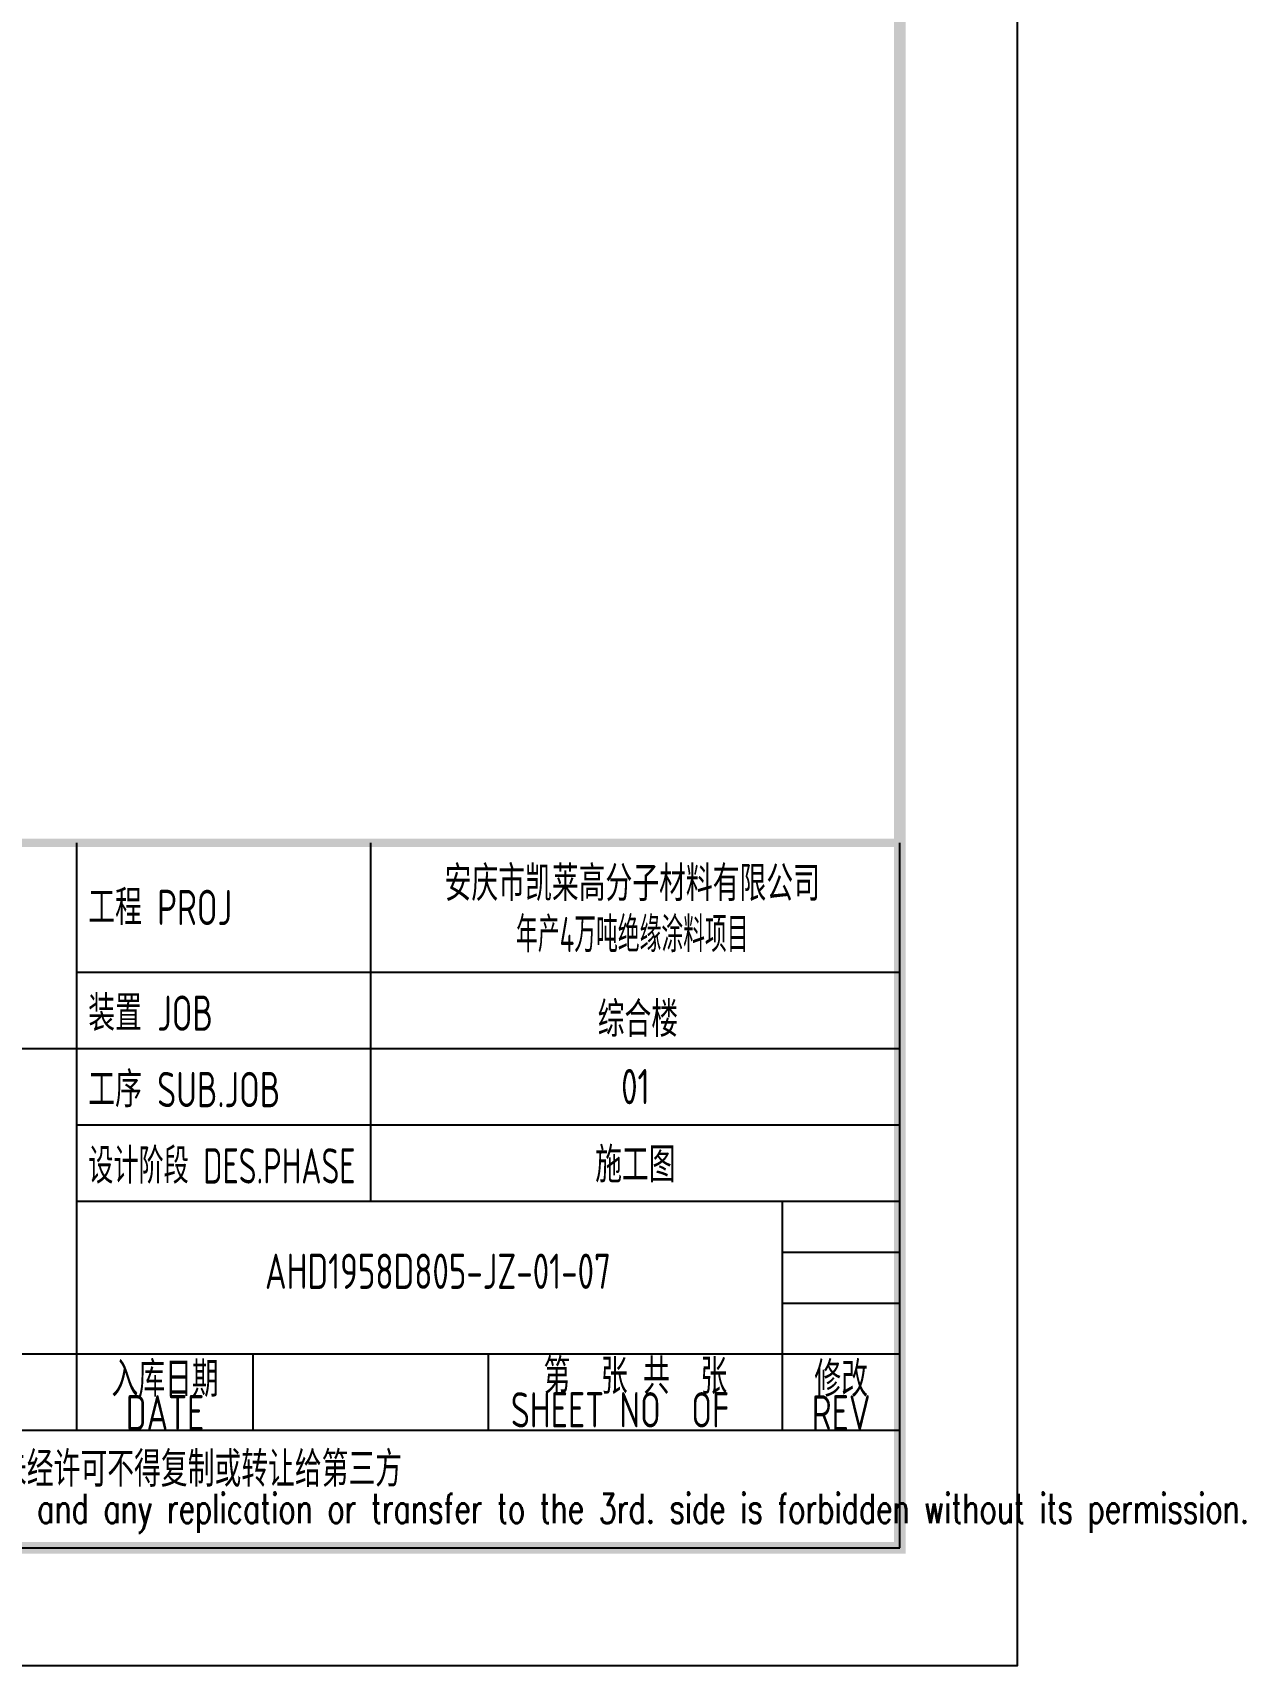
# Model space of a CAD drawing. Extents: x 5904849 to 6011887, y -826029 to -177002.
# Drawn here: x 5955873 to 5966187, y -588374 to -574480 of the extents above; entities that cross this region are included whole.
import ezdxf
from ezdxf.enums import TextEntityAlignment as Align

# ---------------------------------------------------------------- set-up
doc = ezdxf.new("R2010")
doc.units = 0
doc.header["$LTSCALE"] = 1000
doc.header["$MEASUREMENT"] = 0
doc.layers.get('0').update_dxf_attribs({"linetype": 'CONTINUOUS'})
doc.layers.add('PUB_TITLE', color=4, linetype='CONTINUOUS')
doc.styles.add('ECEC_TQ', font='txt_l.shx', dxfattribs={"bigfont": 'hztxt_l.shx'})
doc.styles.add('sceie', font='sceie.shx', dxfattribs={"bigfont": 'sceic.shx'})

msp = doc.modelspace()

# ---------------------------------------------------------------- linework, layer by layer
for p, q in [((5956249.4, -586373.9), (5956249.4, -581373.9)), ((5958749.4, -584423.9), (5958749.4, -581373.9)), ((5963249.4, -587373.9), (5963249.4, -581373.9)), ((5956249.4, -582473.9), (5963249.4, -582473.9)), ((5945249.4, -583123.9), (5956249.4, -583123.9)), ((5956249.4, -583123.9), (5963249.4, -583123.9)), ((5956249.4, -583773.9), (5963249.4, -583773.9)), ((5956249.4, -584423.9), (5963249.4, -584423.9)), ((5962249.4, -586373.9), (5962249.4, -584423.9)), ((5962249.4, -584857.2), (5963249.4, -584857.2)), ((5962249.4, -585290.5), (5963249.4, -585290.5)), ((5950749.4, -585723.9), (5963249.4, -585723.9)), ((5957749.4, -586373.9), (5957749.4, -585723.9)), ((5959749.4, -586373.9), (5959749.4, -585723.9)), ((5945249.4, -586373.9), (5963249.4, -586373.9)), ((5945249.4, -587373.9), (5963249.4, -587373.9))]:
    msp.add_line(p, q)
at = {"const_width": 70}
msp.add_lwpolyline([(5963249.4, -581373.9), (5945249.4, -581373.9)], dxfattribs=at)
at = {"layer": 'PUB_TITLE', "color": 4}
msp.add_lwpolyline([(5904849.4, -588373.9), (5964249.4, -588373.9), (5964249.4, -546373.9), (5904849.4, -546373.9)], close=True, dxfattribs=at)
at = {"layer": 'PUB_TITLE', "color": 4, "const_width": 100}
msp.add_lwpolyline([(5907349.4, -587373.9), (5963249.4, -587373.9), (5963249.4, -547373.9), (5907349.4, -547373.9)], close=True, dxfattribs=at)

# ---------------------------------------------------------------- texts
for s, height, style, width, p in [('安庆市凯莱高分子材料有限公司', 300, 'sceie', 0.8, (5960973.1, -581703.7)), ('年产4万吨绝缘涂料项目', 300, 'sceie', 0.65, (5960973.1, -582138.7)), ('综合楼', 300, 'sceie', 0.8, (5961020.9, -582859.9)), ('01', 300, 'sceie', 0.8, (5960999.4, -583448.9)), ('施工图', 300, 'sceie', 0.8, (5960999.4, -584098.9)), ('入库日期', 300, 'sceie', 0.8, (5956999.4, -585923.9)), ('第  张 共  张', 300, 'sceie', 0.8, (5960999.4, -585898.9)), ('修改', 300, 'sceie', 0.8, (5962749.4, -585923.9)), ('SHEET NO  OF  ', 300, 'sceie', 0.8, (5960999.4, -586198.9)), ('DATE', 300, 'sceie', 0.8, (5956999.4, -586223.9)), ('REV', 300, 'sceie', 0.8, (5962749.4, -586223.9)), ('本文件专有权属安徽华东化工医药工程有限责任公司所有,未经许可不得复制或转让给第三方', 300, 'sceie', 0.8, (5954420.5, -586722.8)), ('The proprietary right of this document belongs to Anhui Huadong Chemical And Medical Engineering  Co.,Ltd.  and any replication or transfer to the 3rd. side is forbidden without its permission. ', 250, 'ECEC_TQ', 0.72, (5954249.4, -587073.9))]:
    msp.add_text(s, height=height, dxfattribs=dict(style=style, width=width)).set_placement(p, align=Align.MIDDLE)
at = {"style": 'sceie'}
for s, width, p in [('工程 PROJ', 0.8, (5956346.2, -582073.9)), ('装置 JOB', 0.8, (5956346.2, -582973.9)), ('工序 SUB.JOB', 0.8, (5956346.2, -583623.9)), ('设计阶段 DES.PHASE', 0.75, (5956346.2, -584273.9))]:
    msp.add_text(s, height=300, dxfattribs=dict(at, width=width)).set_placement(p)
at = {"style": 'sceie', "width": 0.8}
msp.add_attdef('AHD1958D805-JZ-01-07', text='200320-02-040', height=300, dxfattribs=at).set_placement((5959320.1, -585020.1), align=Align.MIDDLE)

doc.saveas('drawing.dxf')
